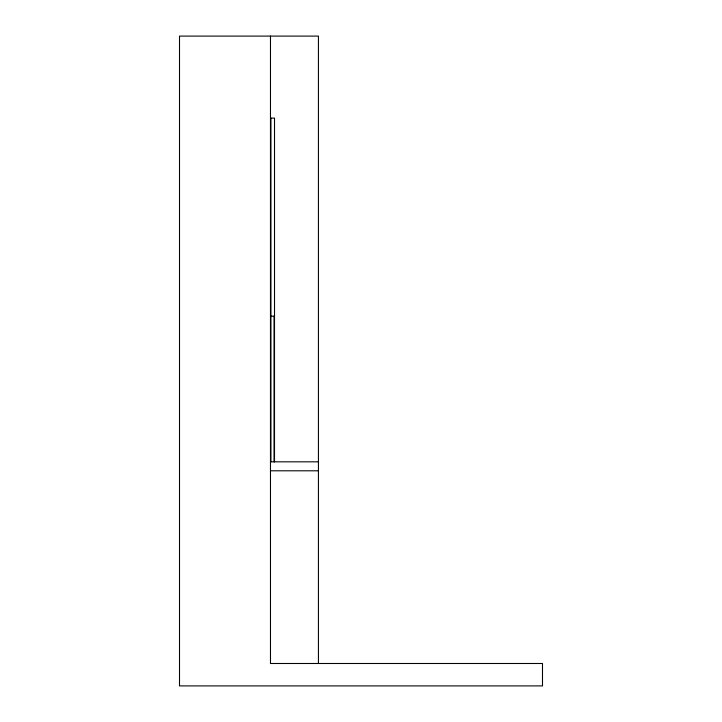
<?xml version="1.0" encoding="UTF-8"?>
<svg xmlns="http://www.w3.org/2000/svg" width="722" height="722" viewBox="0 0 722 722"><rect width="100%" height="100%" fill="white"/><g stroke="black" fill="none" stroke-linecap="round" stroke-linejoin="round"><path stroke-width="1.08" d="M270.479 118.11L274.513 118.11L274.513 461.827M270.921 316.182L274.513 316.182M270.479 461.827L318.429 461.827M270.479 470.798L318.429 470.798M318.429 663.491L318.429 36.1L179.507 36.1L179.507 685.9L542.493 685.9L542.493 663.491L270.479 663.491L270.479 36.1M274.062 316.182L274.062 461.827M270.921 118.11L270.921 461.827"/></g></svg>
